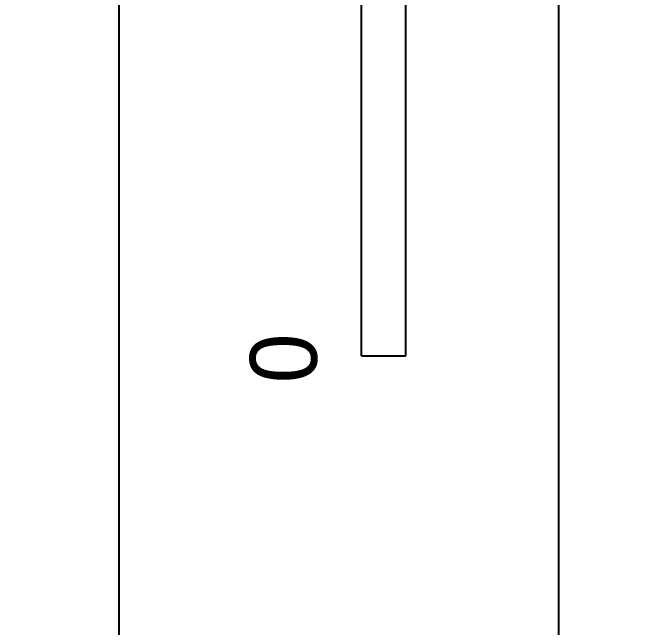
# Model space of a CAD drawing. Extents: x 730654 to 731244, y 4379381 to 4380408.
# Drawn here: x 730885.85 to 730899.99, y 4380274.91 to 4380288.71 of the extents above; entities that cross this region are included whole.
import ezdxf
from ezdxf.enums import TextEntityAlignment as Align

# ---------------------------------------------------------------- set-up
doc = ezdxf.new("R2010")
doc.units = 0
doc.layers.get('0').update_dxf_attribs({"linetype": 'CONTINUOUS'})

msp = doc.modelspace()

# ---------------------------------------------------------------- linework, layer by layer
at = {"color": 0, "linetype": 'CONTINUOUS'}
for p, q in [((730893.67, 4380281.01), (730893.67, 4380381.01)), ((730893.67, 4380281.01), (730893.67, 4380381.01)), ((730894.67, 4380281.01), (730894.67, 4380381.01)), ((730894.67, 4380281.01), (730894.67, 4380381.01)), ((730893.67, 4380281.01), (730894.67, 4380281.01)), ((730893.67, 4380281.01), (730894.67, 4380281.01))]:
    msp.add_line(p, q, dxfattribs=at)

# ---------------------------------------------------------------- texts
msp.add_text('0', height=1.5, rotation=90, dxfattribs=at).set_placement((730891.92, 4380280.95), align=Align.MIDDLE)
msp.add_text('0', height=1.5, rotation=90, dxfattribs=at).set_placement((730891.92, 4380280.95), align=Align.MIDDLE)

# ---------------------------------------------------------------- meshes
mesh = msp.add_polyface(dxfattribs=at)
corners = [(730654.5, 4379381), (730654.5, 4379381), (730654.5, 4379571.962), (730962.5, 4379381), (730654.5, 4379746.493), (731244, 4379381), (730654.5, 4380407.5), (731244, 4380042.007), (731244, 4380407.5)]
mesh.append_faces([[corners[k] for k in face] for face in [(0, 1, 3, 2), (2, 3, 5, 4), (4, 5, 7, 6), (6, 7, 8, 8)]], dxfattribs={"vtx0": -1, "vtx2": -1, "color": 0})
mesh = msp.add_polyface(dxfattribs=at)
corners = [(730664.5, 4380221), (730664.5, 4380221), (730664.5, 4380395.271), (730945.58, 4380221), (730664.5, 4380401.5), (730945.58, 4380227.229), (730945.58, 4380401.5)]
mesh.append_faces([[corners[k] for k in face] for face in [(0, 1, 3, 2), (2, 3, 5, 4), (4, 5, 6, 6)]], dxfattribs={"vtx0": -1, "vtx2": -1, "color": 0})
mesh = msp.add_polyface(dxfattribs=at)
corners = [(730888.23, 4380228.19), (730888.23, 4380228.19), (730888.23, 4380234.309), (730898.1, 4380228.19), (730888.23, 4380394.66), (730898.1, 4380388.541), (730898.1, 4380394.66)]
mesh.append_faces([[corners[k] for k in face] for face in [(0, 1, 3, 2), (2, 3, 5, 4), (4, 5, 6, 6)]], dxfattribs={"vtx0": -1, "vtx2": -1, "color": 0})

doc.saveas('drawing.dxf')
